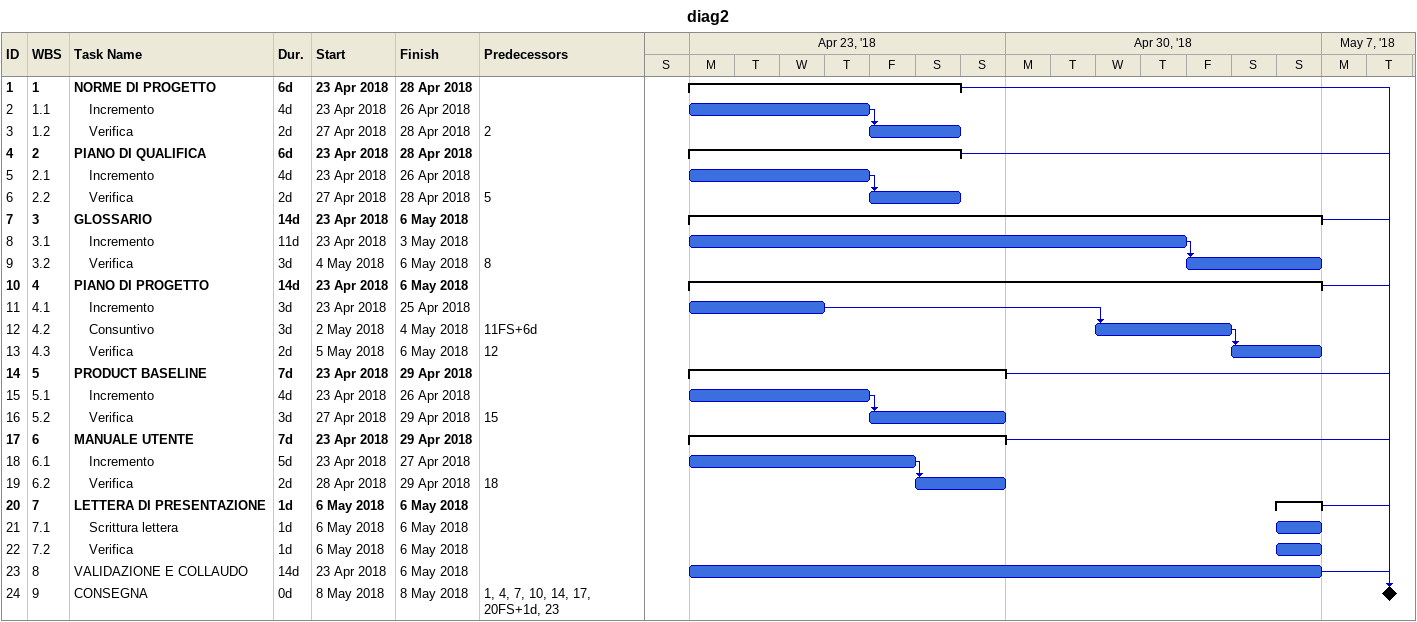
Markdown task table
diag2

| ID | WBS | Task | Duration | Start | Finish | Predecessors |
|---|---|---|---|---|---|---|
| 1 | 1 | **NORME DI PROGETTO** | 6d | 2018-04-23 | 2018-04-28 |  |
| 2 | 1.1 | Incremento | 4d | 2018-04-23 | 2018-04-26 |  |
| 3 | 1.2 | Verifica | 2d | 2018-04-27 | 2018-04-28 | 2 |
| 4 | 2 | **PIANO DI QUALIFICA** | 6d | 2018-04-23 | 2018-04-28 |  |
| 5 | 2.1 | Incremento | 4d | 2018-04-23 | 2018-04-26 |  |
| 6 | 2.2 | Verifica | 2d | 2018-04-27 | 2018-04-28 | 5 |
| 7 | 3 | **GLOSSARIO** | 14d | 2018-04-23 | 2018-05-06 |  |
| 8 | 3.1 | Incremento | 11d | 2018-04-23 | 2018-05-03 |  |
| 9 | 3.2 | Verifica | 3d | 2018-05-04 | 2018-05-06 | 8 |
| 10 | 4 | **PIANO DI PROGETTO** | 14d | 2018-04-23 | 2018-05-06 |  |
| 11 | 4.1 | Incremento | 3d | 2018-04-23 | 2018-04-25 |  |
| 12 | 4.2 | Consuntivo | 3d | 2018-05-02 | 2018-05-04 | 11FS+6d |
| 13 | 4.3 | Verifica | 2d | 2018-05-05 | 2018-05-06 | 12 |
| 14 | 5 | **PRODUCT BASELINE** | 7d | 2018-04-23 | 2018-04-29 |  |
| 15 | 5.1 | Incremento | 4d | 2018-04-23 | 2018-04-26 |  |
| 16 | 5.2 | Verifica | 3d | 2018-04-27 | 2018-04-29 | 15 |
| 17 | 6 | **MANUALE UTENTE** | 7d | 2018-04-23 | 2018-04-29 |  |
| 18 | 6.1 | Incremento | 5d | 2018-04-23 | 2018-04-27 |  |
| 19 | 6.2 | Verifica | 2d | 2018-04-28 | 2018-04-29 | 18 |
| 20 | 7 | **LETTERA DI PRESENTAZIONE** | 1d | 2018-05-06 | 2018-05-06 |  |
| 21 | 7.1 | Scrittura lettera | 1d | 2018-05-06 | 2018-05-06 |  |
| 22 | 7.2 | Verifica | 1d | 2018-05-06 | 2018-05-06 |  |
| 23 | 8 | VALIDAZIONE E COLLAUDO | 14d | 2018-04-23 | 2018-05-06 |  |
| 24 | 9 | CONSEGNA | 0d | 2018-05-08 | 2018-05-08 | 1, 4, 7, 10, 14, 17, 20FS+1d, 23 |
